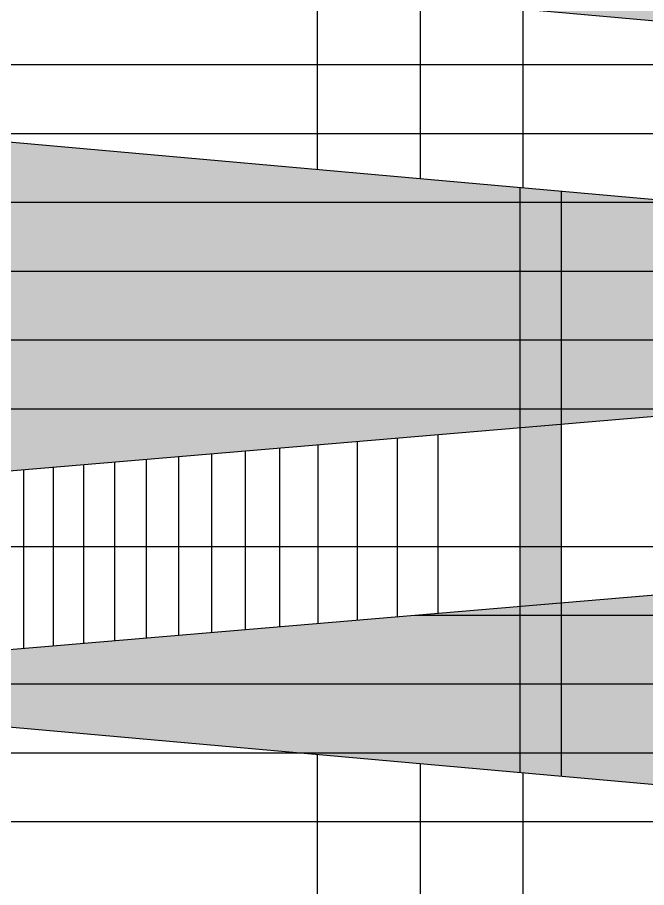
# Model space of a CAD drawing. Header units: millimetres. Extents: x 37653813 to 38677796, y 586285 to 874285.
# Drawn here: x 38253706 to 38262853, y 675376 to 688020 of the extents above; entities that cross this region are included whole.
import ezdxf

# ---------------------------------------------------------------- set-up
doc = ezdxf.new("R2010")
doc.units = ezdxf.units.MM
doc.header["$LTSCALE"] = 1000
doc.header["$MEASUREMENT"] = 0
doc.layers.get('0').update_dxf_attribs({"linetype": 'CONTINUOUS'})
for name, color, linetype in [('cen', 1, 'CONTINUOUS'), ('ELE-3', 7, 'CONTINUOUS'), ('ELE4', 4, 'CONTINUOUS'), ('HAT-251', 251, 'CONTINUOUS'), ('RAMP-ELE2', 4, 'CONTINUOUS'), ('램프좌측면', 7, 'CONTINUOUS'), ('먹-적색 14', 14, 'CONTINUOUS'), ('먹-적색(가로선) 26', 26, 'CONTINUOUS')]:
    doc.layers.add(name, color=color, linetype=linetype)

# ---------------------------------------------------------------- blocks, each defined once
blk = doc.blocks.new('sdmklfsdfsdf')
at = {"layer": 'cen', "ltscale": 5}
blk.add_line((38172116, 816642), (38329335, 816642), dxfattribs=at)
blk = doc.blocks.new('램프 서측입면')
blk.add_wipeout([(43500, 44122), (43500, 41522), (25500, 40000), (25500, 42600)]).dxf.layer = 'ELE4'
at = {"layer": 'HAT-251', "ltscale": 0.1}
h = blk.add_hatch(color=256, dxfattribs=at)
h.dxf.hatch_style = 1
h.paths.add_polyline_path([(41800, 38855), (41800, 47355), (41200, 47408), (41200, 38908)])
at = {"layer": 'ELE-3', "ltscale": 1000}
for points in [[(41200, 38908), (41200, 47408)], [(41800, 38855), (41800, 47355)]]:
    blk.add_lwpolyline(points, dxfattribs=at)
at = {"layer": 'HAT-251', "ltscale": 0.1}
for p, q in [((39410, 43776), (39410, 41176)), ((40000, 43826), (40000, 41226)), ((37700, 43631), (37700, 41031)), ((38260, 43679), (38260, 41079)), ((38830, 43727), (38830, 41127)), ((36230, 43507), (36230, 40907)), ((36710, 43548), (36710, 40948)), ((37200, 43589), (37200, 40989)), ((34850, 43390), (34850, 40790)), ((35300, 43428), (35300, 40828)), ((35760, 43467), (35760, 40867)), ((33980, 43317), (33980, 40717)), ((34410, 43353), (34410, 40753))]:
    blk.add_line(p, q, dxfattribs=at)
at = {"layer": 'RAMP-ELE2', "ltscale": 0.1}
for p, q in [((25500, 42600), (43500, 44122)), ((25500, 40000), (43500, 41522))]:
    blk.add_line(p, q, dxfattribs=at)
for points in [[(25500, 48809), (25500, 51409), (43500, 49803), (43500, 47203)], [(25500, 37709), (25500, 40309), (43500, 38703), (43500, 36103)]]:
    blk.add_wipeout(points).dxf.layer = 'ELE4'
at = {"layer": 'HAT-251', "ltscale": 0.1}
for p, q in [((38249, 50272), (38249, 47672)), ((38249, 50272), (38249, 47672)), ((39743, 50138), (39743, 47538)), ((41237, 50005), (41237, 47405)), ((38249, 39172), (38249, 36572)), ((38249, 39172), (38249, 36572)), ((39743, 39038), (39743, 36438)), ((41237, 38905), (41237, 36305))]:
    blk.add_line(p, q, dxfattribs=at)
at = {"layer": 'RAMP-ELE2', "ltscale": 0.1}
for p, q in [((43500, 49803), (25500, 51409)), ((43500, 47203), (25500, 48809)), ((43500, 38703), (25500, 40309))]:
    blk.add_line(p, q, dxfattribs=at)

msp = doc.modelspace()

# ---------------------------------------------------------------- hatches: boundary and pattern name
at = {"layer": '먹-적색 14', "ltscale": 0.1}
h = msp.add_hatch(dxfattribs=at)
h.set_pattern_fill('DOTS', color=256, scale=3000)
h.paths.add_polyline_path([(38263416.3, 691934.4), (38256416.3, 691934.4), (38256416.3, 691934.4), (38219816.3, 691934.4), (38219816.3, 639334.4), (38275566.3, 639334.4), (38275566.3, 691934.4)])

# ---------------------------------------------------------------- linework, layer by layer
at = {"layer": '먹-적색(가로선) 26', "ltscale": 0.1}
for points in [[(38220716.3, 683334.4), (38275566.3, 683334.4)], [(38220716.3, 682334.4), (38275566.3, 682334.4)], [(38220716.3, 681334.4), (38275566.3, 681334.4)], [(38220716.3, 679334.4), (38275566.3, 679334.4)]]:
    msp.add_lwpolyline(points, dxfattribs=at)

# ---------------------------------------------------------------- block references
at = {"xscale": -1}
msp.add_blockref('sdmklfsdfsdf', (76523541.7, -136208.1), dxfattribs=at)

# ---------------------------------------------------------------- next in the draw order: block references
at = {"layer": '램프좌측면'}
msp.add_blockref('램프 서측입면', (38219816.3, 638134.4), dxfattribs=at)

# ---------------------------------------------------------------- next in the draw order: linework, layer by layer
at = {"layer": '먹-적색(가로선) 26', "ltscale": 0.1}
for points in [[(38220716.3, 687334.4), (38275566.3, 687334.4)], [(38220716.3, 686334.4), (38275566.3, 686334.4)], [(38220716.3, 685334.4), (38275566.3, 685334.4)], [(38220716.3, 684334.4), (38275566.3, 684334.4)], [(38220716.3, 680334.4), (38275566.3, 680334.4)], [(38220716.3, 678334.4), (38275566.3, 678334.4)], [(38220716.3, 677334.4), (38275566.3, 677334.4)], [(38220716.3, 676334.4), (38275566.3, 676334.4)]]:
    msp.add_lwpolyline(points, dxfattribs=at)

doc.saveas('drawing.dxf')
